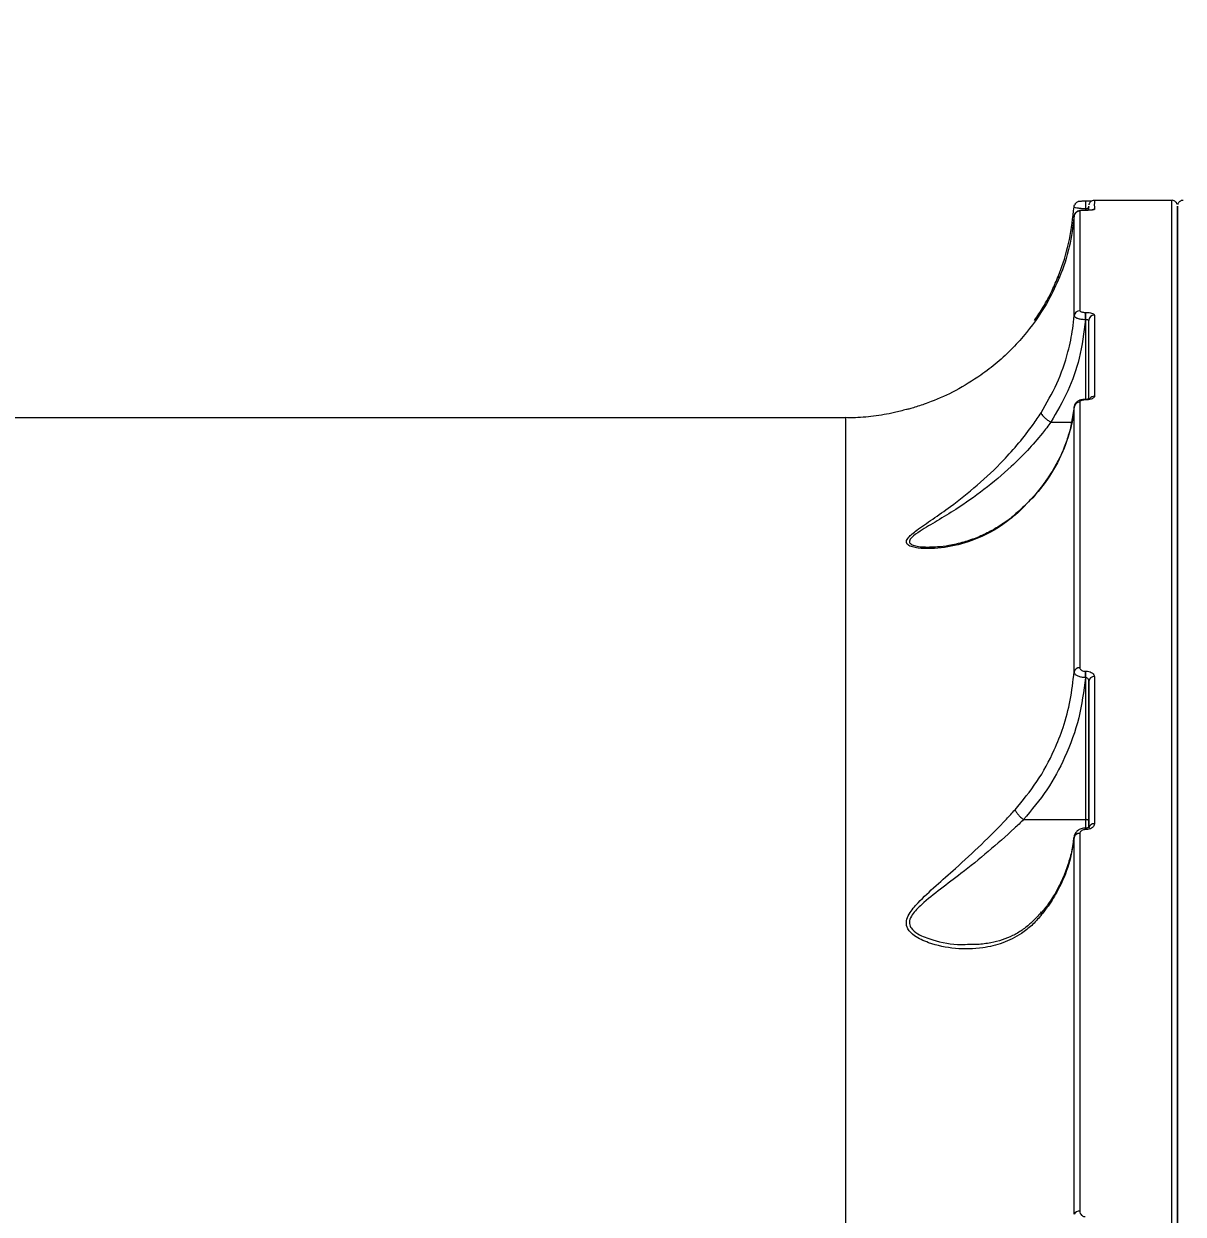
# Model space of a CAD drawing. Header units: millimetres. Extents: x -6431 to 4834, y -6422 to 4807.
# Drawn here: x 1677.2 to 1879.7, y -673.9 to -466 of the extents above; entities that cross this region are included whole.
import ezdxf

# ---------------------------------------------------------------- set-up
doc = ezdxf.new("R2010")
doc.units = ezdxf.units.MM
for name, color, linetype in [('DIKOM_ОБЪЕКТ', 7, 'Continuous'), ('DIKOM_РАЗМЕР_ЗОНА', 7, 'Continuous'), ('DIKOM_РАЗМЕР_ОБЪЕКТА', 7, 'Continuous')]:
    doc.layers.add(name, color=color, linetype=linetype)
doc.styles.add('style1', font='arial.ttf', dxfattribs={"width": 0.8})
doc.dimstyles.new('1-50', dxfattribs={"dimtxt": 300, "dimasz": 200, "dimexe": 100, "dimexo": 0, "dimgap": 100, "dimtad": 0, "dimdec": 0, "dimtxsty": 'style1', "dimcen": 0, "dimclrd": 7, "dimclre": 7, "dimadec": 1, "dimazin": 2, "dimtfac": 1, "dimtdec": 0, "dimtmove": 1, "dimatfit": 3, "dimfxl": 0, "dimlwd": 25, "dimlwe": 18, "dimarcsym": 0})

# ---------------------------------------------------------------- blocks, each defined once
blk = doc.blocks.new('*D13')
at = {"layer": 'Defpoints', "color": 0, "transparency": 16777216}
for p in [(-3965.6, 378.37), (3334.4, -1220.38), (3334.4, -3843.38)]:
    blk.add_point(p, dxfattribs=at)
at = {"layer": 'DIKOM_РАЗМЕР_ОБЪЕКТА', "color": 7, "lineweight": 18, "transparency": 16777216}
for p, q in [((-3965.6, 378.37), (-3965.6, -3943.38)), ((3334.4, -1220.38), (3334.4, -3943.38))]:
    blk.add_line(p, q, dxfattribs=at)
at = {"layer": 'DIKOM_РАЗМЕР_ОБЪЕКТА', "color": 7, "lineweight": 25, "transparency": 16777216}
for p, q in [((-3765.6, -3843.38), (-182.11, -3843.38)), ((3134.4, -3843.38), (731.83, -3843.38))]:
    blk.add_line(p, q, dxfattribs=at)
at = {"layer": 'DIKOM_РАЗМЕР_ОБЪЕКТА', "color": 7, "transparency": 16777216}
for points in [[(-3765.6, -3810.04), (-3765.6, -3876.71), (-3965.6, -3843.38)], [(3134.4, -3810.04), (3134.4, -3876.71), (3334.4, -3843.38)]]:
    blk.add_solid(points, dxfattribs=at)
at = {"layer": 'DIKOM_РАЗМЕР_ОБЪЕКТА', "color": 0, "transparency": 16777216, "insert": (274.86, -3843.38), "char_height": 300, "attachment_point": 5, "style": 'style1'}
blk.add_mtext('7300', dxfattribs=at)
blk = doc.blocks.new('*D16')
at = {"layer": 'Defpoints', "color": 0, "transparency": 16777216}
for p in [(-5966.57, 409.56), (4834.4, -963.9), (4834.4, -6224.88)]:
    blk.add_point(p, dxfattribs=at)
at = {"layer": 'DIKOM_РАЗМЕР_ЗОНА', "color": 7, "lineweight": 18, "transparency": 16777216}
for p, q in [((-5966.57, 409.56), (-5966.57, -6324.88)), ((4834.4, -963.9), (4834.4, -6324.88))]:
    blk.add_line(p, q, dxfattribs=at)
at = {"layer": 'DIKOM_РАЗМЕР_ЗОНА', "color": 7, "lineweight": 25, "transparency": 16777216}
for p, q in [((-5766.57, -6224.88), (924.42, -6224.88)), ((4634.4, -6224.88), (2004.2, -6224.88))]:
    blk.add_line(p, q, dxfattribs=at)
at = {"layer": 'DIKOM_РАЗМЕР_ЗОНА', "color": 7, "transparency": 16777216}
for points in [[(-5766.57, -6191.54), (-5766.57, -6258.21), (-5966.57, -6224.88)], [(4634.4, -6191.54), (4634.4, -6258.21), (4834.4, -6224.88)]]:
    blk.add_solid(points, dxfattribs=at)
at = {"layer": 'DIKOM_РАЗМЕР_ЗОНА', "color": 0, "transparency": 16777216, "insert": (1464.31, -6224.88), "char_height": 300, "attachment_point": 5, "style": 'style1'}
blk.add_mtext('10800', dxfattribs=at)

msp = doc.modelspace()

# ---------------------------------------------------------------- linework, layer by layer
at = {"layer": 'DIKOM_ОБЪЕКТ', "color": 7, "linetype": 'Continuous', "lineweight": 15}
for p, q in [((1862.71, -497), (1862.68, -497)), ((1862.68, -498.33), (1862.68, -497)), ((1862.71, -498.33), (1862.71, -497)), ((1877.71, -496.83), (1864.21, -496.83)), ((1862.71, -498.58), (1862.61, -498.58)), ((1862.71, -498.58), (1862.61, -498.58)), ((1862.61, -498.58), (1862.61, -498.58)), ((1862.68, -498.33), (1862.64, -498.58)), ((1862.71, -498.33), (1862.68, -498.33)), ((1862.71, -498.58), (1862.71, -498.33)), ((1862.71, -498.58), (1862.71, -498.58)), ((1863.21, -498.4), (1863.21, -497.83)), ((1862.66, -516.41), (1862.71, -516.41)), ((1862.66, -517.7), (1862.66, -516.41)), ((1862.71, -517.7), (1862.66, -517.7)), ((1862.71, -517.7), (1862.71, -516.41)), ((1862.71, -531.6), (1862.71, -517.7)), ((1864.21, -516.87), (1864.21, -531.06)), ((1862.71, -531.61), (1862.63, -531.61)), ((1862.63, -531.61), (1862.63, -531.69)), ((1862.71, -531.69), (1862.63, -531.69)), ((1862.71, -531.61), (1862.71, -531.69)), ((1820.76, -534.83), (1450.66, -534.83)), ((1856.6, -535.58), (1860.23, -535.58)), ((1878.71, -545.28), (1878.71, -564.23)), ((1835.39, -557.39), (1835.55, -557.39)), ((1862.63, -579.09), (1862.71, -579.09)), ((1862.63, -580.22), (1862.63, -579.09)), ((1862.71, -580.22), (1862.71, -579.09)), ((1878.71, -579.13), (1878.71, -580.06)), ((1878.71, -580.13), (1878.71, -598.13)), ((1862.71, -580.22), (1862.63, -580.22)), ((1862.71, -605.02), (1862.71, -580.22)), ((1863.21, -606.48), (1863.21, -580.83)), ((1863.21, -580.83), (1863.21, -605.18)), ((1878.71, -598.26), (1878.71, -599.13)), ((1851.82, -605.02), (1862.71, -605.02)), ((1862.71, -606.49), (1862.71, -605.02)), ((1862.71, -606.49), (1862.66, -606.49)), ((1862.66, -606.49), (1862.66, -606.76)), ((1862.71, -606.76), (1862.66, -606.76)), ((1862.71, -606.49), (1862.71, -606.76)), ((1863.21, -605.18), (1863.21, -606.31)), ((1863.21, -606.25), (1863.21, -605.87)), ((1878.71, -605.87), (1878.71, -608.12)), ((1878.71, -605.89), (1878.71, -614.85)), ((1861.65, -607.43), (1861.65, -673.4)), ((1878.71, -608.12), (1878.71, -614.87))]:
    msp.add_line(p, q, dxfattribs=at)
at = {"layer": 'DIKOM_ОБЪЕКТ', "color": 7, "linetype": 'Continuous', "lineweight": 15, "flags": 128}
for points in [[(1877.71, -675.53), (1877.71, -665.66), (1877.71, -656), (1877.71, -646.55), (1877.71, -637.34), (1877.71, -628.36), (1877.71, -619.62), (1877.71, -611.13), (1877.71, -602.91), (1877.71, -594.94), (1877.71, -587.25), (1877.71, -579.83), (1877.71, -572.7), (1877.71, -565.86), (1877.71, -559.31), (1877.71, -553.06), (1877.71, -547.13), (1877.71, -541.5), (1877.71, -536.19), (1877.71, -531.19), (1877.71, -526.53), (1877.71, -522.19), (1877.71, -518.19), (1877.71, -514.52), (1877.71, -511.19), (1877.71, -508.2), (1877.71, -505.55), (1877.71, -503.25), (1877.71, -501.3), (1877.71, -499.7), (1877.71, -498.45), (1877.71, -497.56), (1877.71, -497.02), (1877.71, -496.83), (1877.71, -496.83)], [(1860.65, -497.96), (1860.69, -497.77), (1860.74, -497.61)], [(1861.65, -498.69), (1861.65, -499.87), (1861.65, -501.34), (1861.65, -503.1), (1861.65, -505.14), (1861.65, -507.46), (1861.65, -510.06), (1861.65, -512.95), (1861.65, -516.11)], [(1878.71, -497.83), (1878.71, -497.83), (1878.71, -498.01), (1878.71, -498.56), (1878.71, -499.45), (1878.71, -500.7), (1878.71, -502.29), (1878.71, -504.24), (1878.71, -506.53), (1878.71, -509.17), (1878.71, -512.15), (1878.71, -515.47), (1878.71, -519.13), (1878.71, -523.13), (1878.71, -527.46), (1878.71, -532.11), (1878.71, -537.09), (1878.71, -542.39), (1878.71, -548.01), (1878.71, -553.93), (1878.71, -560.16), (1878.71, -566.69), (1878.71, -573.52), (1878.71, -580.63), (1878.71, -588.03), (1878.71, -595.71), (1878.71, -603.65), (1878.71, -611.86), (1878.71, -620.33), (1878.71, -629.04), (1878.71, -638), (1878.71, -647.2), (1878.71, -656.62), (1878.71, -666.26), (1878.71, -676.11)], [(1878.71, -676.11), (1878.71, -666.26), (1878.71, -656.62), (1878.71, -647.2), (1878.71, -638), (1878.71, -629.04), (1878.71, -620.33), (1878.71, -611.86), (1878.71, -603.65), (1878.71, -595.71), (1878.71, -588.03), (1878.71, -580.63), (1878.71, -573.52), (1878.71, -566.69), (1878.71, -560.16), (1878.71, -553.93), (1878.71, -548.01), (1878.71, -542.39), (1878.71, -537.09), (1878.71, -532.11), (1878.71, -527.46), (1878.71, -523.13), (1878.71, -519.13), (1878.71, -515.47), (1878.71, -512.15), (1878.71, -509.17), (1878.71, -506.53), (1878.71, -504.24), (1878.71, -502.29), (1878.71, -500.7), (1878.71, -499.45), (1878.71, -498.56), (1878.71, -498.01), (1878.71, -497.83), (1878.71, -497.83)], [(1860.65, -516.99), (1860.65, -513.84), (1860.65, -510.96), (1860.65, -508.36), (1860.65, -506.04), (1860.65, -504.01), (1860.65, -502.26), (1860.65, -500.79), (1860.65, -499.61)], [(1863.21, -531.43), (1863.21, -530.01), (1863.21, -528.1), (1863.21, -526.25), (1863.21, -524.45), (1863.21, -522.7), (1863.21, -521.02), (1863.21, -519.39), (1863.21, -517.82)], [(1861.65, -532.1), (1861.65, -536.91), (1861.65, -542.01), (1861.65, -547.4), (1861.65, -553.06), (1861.65, -559.01), (1861.65, -565.23), (1861.65, -571.72), (1861.65, -578.48)], [(1860.65, -579.22), (1860.65, -572.48), (1860.65, -566.01), (1860.65, -559.8), (1860.65, -553.87), (1860.65, -548.21), (1860.65, -542.84), (1860.65, -537.75), (1860.65, -532.95)], [(1820.76, -676.24), (1820.76, -667.3), (1820.76, -658.59), (1820.76, -650.13), (1820.76, -641.91), (1820.76, -633.95), (1820.76, -626.25), (1820.76, -618.83), (1820.76, -611.68), (1820.76, -604.81), (1820.76, -598.23), (1820.76, -591.95), (1820.76, -585.98), (1820.76, -580.31), (1820.76, -574.95), (1820.76, -569.91), (1820.76, -565.2), (1820.76, -560.81), (1820.76, -556.75), (1820.76, -553.03), (1820.76, -549.64), (1820.76, -546.6), (1820.76, -543.9), (1820.76, -541.55), (1820.76, -539.55), (1820.76, -537.9), (1820.76, -536.6), (1820.76, -535.65), (1820.76, -535.06), (1820.76, -534.83), (1820.76, -534.83)], [(1864.21, -580.03), (1864.21, -583.08), (1864.21, -586.17), (1864.21, -589.32), (1864.21, -592.51), (1864.21, -595.75), (1864.21, -599.03), (1864.21, -602.37), (1864.21, -605.74)], [(1863.21, -605.18), (1863.2, -605.15), (1863.17, -605.12), (1863.13, -605.09), (1863.06, -605.07), (1862.99, -605.05), (1862.9, -605.03), (1862.81, -605.02), (1862.71, -605.02)], [(1860.65, -673.94), (1860.65, -665.07), (1860.65, -656.36), (1860.65, -647.84), (1860.65, -639.5), (1860.65, -631.36), (1860.65, -623.41), (1860.65, -615.66), (1860.65, -608.12)], [(1878.71, -638.94), (1878.71, -640.49), (1878.71, -641.8), (1878.71, -642.83), (1878.71, -643.54), (1878.71, -643.9), (1878.71, -643.9), (1878.71, -643.54), (1878.71, -642.83), (1878.71, -641.8), (1878.71, -640.49), (1878.71, -638.94), (1878.71, -637.21), (1878.71, -635.37), (1878.71, -633.47), (1878.71, -631.59), (1878.71, -629.79), (1878.71, -628.14), (1878.71, -626.71), (1878.71, -625.53), (1878.71, -624.66), (1878.71, -624.12), (1878.71, -623.94), (1878.71, -624.12), (1878.71, -624.66), (1878.71, -625.53), (1878.71, -626.7), (1878.71, -628.14), (1878.71, -629.79), (1878.71, -631.58), (1878.71, -633.46), (1878.71, -635.36), (1878.71, -637.21), (1878.71, -638.94)]]:
    msp.add_lwpolyline(points, dxfattribs=at)
at = {"layer": 'DIKOM_ОБЪЕКТ', "color": 7, "linetype": 'Continuous', "lineweight": 15}
for centre, radius, start, end in [((1888.14, -497.62), 23.95, 178.0875, 181.8953), ((1861.65, -499.69), 0.998, 89.8885, 175.6635), ((1864.21, -499.42), 1, 89.9979, 114.4942), ((1861.63, -517.09), 0.982, 88.8227, 174.3031), ((1864.19, -517.85), 0.977, 88.6304, 178.5747), ((1861.61, -533.07), 0.968, 87.8484, 172.9672), ((1864.2, -532.09), 1.03, 89.3561, 142.1637), ((1861.57, -579.41), 0.937, 85.1513, 168.492), ((1864.12, -580.94), 0.918, 84.4217, 173.0186), ((1864.1, -606.64), 0.9, 82.7913, 170.2635), ((1861.55, -608.35), 0.925, 83.5973, 165.1951), ((1861.5, -674.32), 0.929, 80.7156, 155.8876)]:
    msp.add_arc(centre, radius, start, end, dxfattribs=at)
for points, knots in [([(1862.68, -497), (1862.57, -497), (1862.33, -497), (1862, -497), (1861.76, -497.01), (1861.62, -497.02), (1861.51, -497.03), (1861.37, -497.06), (1861.16, -497.14), (1860.92, -497.31), (1860.8, -497.51), (1860.74, -497.61)], [0, 0, 0, 0, 0.125653, 0.272906, 0.435991, 0.541355, 0.605365, 0.658407, 0.74163, 0.86139, 1, 1, 1, 1]), ([(1863.74, -496.98), (1863.63, -496.99), (1863.39, -496.99), (1862.99, -497), (1862.73, -497), (1862.66, -496.99)], [0, 0, 0, 0, 0.375967, 0.813196, 1, 1, 1, 1]), ([(1864.2, -496.84), (1864.13, -496.84), (1863.95, -496.84), (1863.69, -496.96), (1863.48, -497.13), (1863.35, -497.31), (1863.28, -497.47), (1863.23, -497.58), (1863.23, -497.63), (1863.23, -497.63)], [0, 0, 0, 0, 0.164498, 0.401004, 0.593822, 0.756942, 0.892581, 0.99978, 1, 1, 1, 1]), ([(1878.65, -497.49), (1878.63, -497.45), (1878.59, -497.31), (1878.41, -497.09), (1878.13, -496.9), (1877.86, -496.81), (1877.72, -496.83), (1877.7, -496.84)], [0, 0, 0, 0, 0.111329, 0.356005, 0.658701, 0.948993, 1, 1, 1, 1]), ([(1879.71, -496.83), (1879.6, -496.84), (1879.38, -496.86), (1879.12, -497.01), (1878.93, -497.18), (1878.82, -497.36), (1878.77, -497.48), (1878.75, -497.55), (1878.75, -497.56)], [0, 0, 0, 0, 0.259795, 0.492227, 0.684911, 0.847627, 0.981404, 1, 1, 1, 1]), ([(1857.9, -510.07), (1858.02, -509.74), (1858.82, -507.66), (1860.01, -503.65), (1860.44, -499.88), (1860.65, -497.96)], [0, 0, 0, 0, 0.084992, 0.533468, 1, 1, 1, 1]), ([(1862.68, -498.33), (1862.58, -498.33), (1862.24, -498.32), (1861.68, -498.27), (1861.11, -498.18), (1860.72, -498.07), (1860.68, -497.99), (1860.65, -497.96)], [0, 0, 0, 0, 0.094307, 0.312333, 0.541204, 0.771428, 1, 1, 1, 1]), ([(1862.61, -498.58), (1862.59, -498.58), (1862.45, -498.58), (1862.17, -498.59), (1861.8, -498.61), (1861.55, -498.65), (1861.26, -498.74), (1861, -498.9), (1860.78, -499.16), (1860.66, -499.41), (1860.67, -499.58), (1860.67, -499.62)], [0, 0, 0, 0, 0.016922, 0.153637, 0.294723, 0.483807, 0.588826, 0.710205, 0.825774, 0.955046, 1, 1, 1, 1]), ([(1862.61, -498.58), (1862.51, -498.58), (1862.33, -498.59), (1862.07, -498.6), (1861.86, -498.62), (1861.71, -498.65), (1861.65, -498.67), (1861.65, -498.69), (1861.65, -498.69)], [0, 0, 0, 0, 0.167293, 0.334438, 0.509077, 0.713059, 0.957728, 1, 1, 1, 1]), ([(1863.84, -498.51), (1863.84, -498.51), (1863.84, -498.51), (1863.74, -498.53), (1863.53, -498.55), (1863.18, -498.57), (1862.84, -498.58), (1862.65, -498.58), (1862.59, -498.58)], [0, 0, 0, 0, 0.07333, 0.225369, 0.442075, 0.693643, 0.900007, 1, 1, 1, 1]), ([(1863.21, -497.95), (1863.21, -498), (1863.19, -498.08), (1863.1, -498.2), (1862.98, -498.28), (1862.86, -498.31), (1862.78, -498.33), (1862.74, -498.33), (1862.71, -498.33)], [0, 0, 0, 0, 0.268557, 0.522875, 0.74252, 0.86894, 0.924195, 1, 1, 1, 1]), ([(1864.21, -498.42), (1864.21, -498.42), (1864.21, -498.44), (1864.12, -498.48), (1863.87, -498.52), (1863.54, -498.56), (1863.15, -498.58), (1862.86, -498.58), (1862.71, -498.58)], [0, 0, 0, 0, 0.039235, 0.28723, 0.495192, 0.671041, 0.835292, 1, 1, 1, 1]), ([(1860.65, -499.61), (1860.43, -501.4), (1859.98, -505), (1858.36, -509.91), (1855.95, -514.95), (1853.16, -519.09), (1849.97, -522.65), (1847.32, -525.16), (1845.33, -526.65), (1844.37, -527.37)], [0, 0, 0, 0, 0.173876, 0.35014, 0.488061, 0.692275, 0.797115, 0.901938, 1, 1, 1, 1]), ([(1853.74, -517.85), (1854.27, -517.07), (1855.4, -515.37), (1856.79, -512.71), (1857.55, -510.9), (1857.9, -510.07)], [0, 0, 0, 0, 0.315676, 0.686626, 1, 1, 1, 1]), ([(1857.9, -510.07), (1857.89, -510.08), (1857.87, -510.15), (1857.87, -510.26), (1857.98, -510.39), (1858.02, -510.43)], [0, 0, 0, 0, 0.090428, 0.730021, 1, 1, 1, 1]), ([(1854.89, -533.93), (1855.86, -532.26), (1857.84, -528.88), (1859.54, -523.87), (1860.38, -519.86), (1860.58, -517.74), (1860.65, -516.99)], [0, 0, 0, 0, 0.318193, 0.643966, 0.875252, 1, 1, 1, 1]), ([(1862.66, -517.7), (1862.36, -519.95), (1861.81, -524.19), (1859.71, -530.23), (1857.64, -533.78), (1856.6, -535.58)], [0, 0, 0, 0, 0.359333, 0.6759, 1, 1, 1, 1]), ([(1862.66, -517.7), (1862.51, -517.69), (1862.13, -517.67), (1861.57, -517.57), (1861.06, -517.41), (1860.72, -517.21), (1860.68, -517.07), (1860.65, -516.99)], [0, 0, 0, 0, 0.142371, 0.357298, 0.571675, 0.785754, 1, 1, 1, 1]), ([(1861.65, -516.11), (1861.66, -516.14), (1861.68, -516.21), (1861.86, -516.3), (1862.11, -516.37), (1862.39, -516.41), (1862.58, -516.41), (1862.66, -516.41)], [0, 0, 0, 0, 0.214281, 0.42843, 0.642873, 0.857743, 1, 1, 1, 1]), ([(1862.71, -516.41), (1862.82, -516.41), (1863.1, -516.42), (1863.52, -516.47), (1863.9, -516.58), (1864.16, -516.71), (1864.19, -516.82), (1864.21, -516.87)], [0, 0, 0, 0, 0.140721, 0.355291, 0.570051, 0.784959, 1, 1, 1, 1]), ([(1863.21, -517.82), (1863.21, -517.81), (1863.19, -517.78), (1863.11, -517.74), (1862.98, -517.71), (1862.84, -517.7), (1862.75, -517.7), (1862.71, -517.7)], [0, 0, 0, 0, 0.215134, 0.430065, 0.644783, 0.859421, 1, 1, 1, 1]), ([(1844.37, -527.37), (1842.91, -528.31), (1839.99, -530.2), (1836.23, -531.84), (1833.68, -532.73), (1832.34, -533.13), (1831.54, -533.35), (1831.42, -533.38), (1831.37, -533.39)], [0, 0, 0, 0, 0.288852, 0.577588, 0.746725, 0.833875, 0.920542, 1, 1, 1, 1]), ([(1862.63, -531.61), (1862.59, -531.61), (1862.32, -531.6), (1861.79, -531.69), (1861.22, -531.93), (1860.83, -532.34), (1860.66, -532.7), (1860.67, -532.91), (1860.67, -532.97)], [0, 0, 0, 0, 0.043243, 0.284751, 0.576426, 0.763448, 0.934895, 1, 1, 1, 1]), ([(1862.63, -531.69), (1862.52, -531.7), (1862.31, -531.7), (1862.02, -531.77), (1861.8, -531.87), (1861.67, -531.98), (1861.66, -532.07), (1861.65, -532.1)], [0, 0, 0, 0, 0.20401, 0.408029, 0.613563, 0.826565, 1, 1, 1, 1]), ([(1864.21, -531.06), (1864.2, -531.12), (1864.18, -531.24), (1863.97, -531.42), (1863.64, -531.57), (1863.2, -531.67), (1862.87, -531.68), (1862.71, -531.69)], [0, 0, 0, 0, 0.174182, 0.389592, 0.595822, 0.797867, 1, 1, 1, 1]), ([(1863.43, -531.48), (1863.43, -531.48), (1863.44, -531.48), (1863.4, -531.5), (1863.3, -531.53), (1863.13, -531.58), (1862.92, -531.6), (1862.77, -531.6), (1862.71, -531.6)], [0, 0, 0, 0, 0.011199, 0.189572, 0.367392, 0.594055, 0.833809, 1, 1, 1, 1]), ([(1831.36, -533.36), (1830.66, -533.56), (1828.78, -534.08), (1825.65, -534.56), (1822.8, -534.84), (1821.18, -534.8), (1820.76, -534.79)], [0, 0, 0, 0, 0.20168, 0.545823, 0.884772, 1, 1, 1, 1]), ([(1850.34, -551.84), (1849.51, -552.5), (1847.83, -553.84), (1844.51, -555.68), (1840.38, -557.17), (1836.36, -557.74), (1833.71, -557.66), (1832.37, -557.4), (1831.54, -557.05), (1831.23, -556.47), (1831.76, -555.58), (1833.38, -554.28), (1835.93, -552.53), (1839.58, -550.01), (1843.77, -546.68), (1847.81, -542.87), (1851.03, -539.24), (1853.24, -536.41), (1854.43, -534.62), (1854.89, -533.93)], [0, 0, 0, 0, 0.05679, 0.11362, 0.211835, 0.310025, 0.362024, 0.388775, 0.41539, 0.445792, 0.474154, 0.516854, 0.581, 0.645392, 0.742194, 0.838842, 0.900143, 0.96136, 1, 1, 1, 1]), ([(1860.65, -532.95), (1860.38, -534.7), (1859.83, -538.23), (1857.61, -543.2), (1854.53, -547.84), (1851.75, -550.49), (1850.34, -551.84)], [0, 0, 0, 0, 0.253608, 0.513976, 0.753976, 1, 1, 1, 1]), ([(1854.89, -533.93), (1854.89, -533.94), (1854.89, -533.99), (1854.93, -534.14), (1855.12, -534.42), (1855.5, -534.81), (1856.01, -535.22), (1856.4, -535.46), (1856.59, -535.58)], [0, 0, 0, 0, 0.038094, 0.149181, 0.361882, 0.57458, 0.787271, 1, 1, 1, 1]), ([(1860.62, -532.91), (1860.57, -533.45), (1860.44, -534.91), (1860.13, -536.49), (1859.78, -537.5), (1859.74, -537.62)], [0, 0, 0, 0, 0.342877, 0.924373, 1, 1, 1, 1]), ([(1856.59, -535.58), (1856.59, -535.58), (1856.12, -536.23), (1854.83, -537.9), (1852.54, -540.55), (1849.16, -543.93), (1844.93, -547.45), (1840.55, -550.51), (1836.73, -552.82), (1834.06, -554.41), (1832.33, -555.59), (1831.79, -556.35), (1831.95, -556.72), (1832.34, -557.01), (1832.96, -557.22), (1834.06, -557.4), (1834.93, -557.39), (1835.39, -557.39)], [0, 0, 0, 0, 0.00005, 0.05819, 0.1515, 0.244934, 0.393085, 0.541444, 0.638651, 0.735467, 0.797217, 0.836656, 0.869801, 0.878891, 0.917359, 0.956094, 1, 1, 1, 1]), ([(1856.6, -535.58), (1856.6, -535.58), (1856.59, -535.58), (1856.59, -535.58), (1856.59, -535.58)], [0, 0, 0, 0, 0.621696, 1, 1, 1, 1]), ([(1859.74, -537.62), (1859.49, -538.4), (1858.96, -540.09), (1857.77, -542.59), (1856.27, -545.12), (1854.49, -547.52), (1852.58, -549.69), (1851.14, -550.98), (1850.49, -551.56)], [0, 0, 0, 0, 0.154643, 0.332251, 0.508564, 0.682294, 0.855093, 1, 1, 1, 1]), ([(1850.47, -551.56), (1850.31, -551.71), (1849.55, -552.41), (1848.06, -553.46), (1846, -554.72), (1843.75, -555.76), (1841.33, -556.6), (1838.97, -557.14), (1836.93, -557.41), (1835.86, -557.42), (1835.39, -557.42)], [0, 0, 0, 0, 0.035078, 0.16583, 0.304642, 0.451687, 0.606271, 0.76947, 0.899631, 1, 1, 1, 1]), ([(1850.34, -551.84), (1850.36, -551.79), (1850.39, -551.69), (1850.46, -551.62), (1850.51, -551.58)], [0, 0, 0, 0, 0.398162, 1, 1, 1, 1]), ([(1850.34, -603.3), (1851.67, -601.7), (1854.34, -598.45), (1857, -593.51), (1858.88, -588.71), (1860.11, -584.15), (1860.47, -580.87), (1860.65, -579.22)], [0, 0, 0, 0, 0.230863, 0.467174, 0.626569, 0.811992, 1, 1, 1, 1]), ([(1862.63, -580.22), (1862.51, -580.21), (1862.18, -580.19), (1861.64, -580.08), (1861.1, -579.85), (1860.73, -579.55), (1860.68, -579.33), (1860.65, -579.22)], [0, 0, 0, 0, 0.113194, 0.32597, 0.548014, 0.775445, 1, 1, 1, 1]), ([(1861.65, -578.48), (1861.66, -578.55), (1861.69, -578.69), (1861.87, -578.88), (1862.13, -579.02), (1862.4, -579.08), (1862.57, -579.09), (1862.63, -579.09)], [0, 0, 0, 0, 0.228817, 0.457831, 0.678491, 0.888317, 1, 1, 1, 1]), ([(1862.71, -579.09), (1862.8, -579.09), (1863.05, -579.1), (1863.47, -579.2), (1863.88, -579.41), (1864.16, -579.7), (1864.19, -579.92), (1864.21, -580.03)], [0, 0, 0, 0, 0.108262, 0.320423, 0.54306, 0.771571, 1, 1, 1, 1]), ([(1862.63, -580.22), (1862.33, -582.57), (1861.71, -587.35), (1859.29, -593.93), (1856.05, -599.94), (1853.24, -603.32), (1851.82, -605.02)], [0, 0, 0, 0, 0.260692, 0.528702, 0.761631, 1, 1, 1, 1]), ([(1863.21, -580.83), (1863.21, -580.76), (1863.19, -580.62), (1863.11, -580.43), (1862.98, -580.3), (1862.87, -580.25), (1862.78, -580.22), (1862.74, -580.22), (1862.71, -580.22)], [0, 0, 0, 0, 0.255273, 0.498833, 0.716679, 0.861523, 0.906961, 1, 1, 1, 1]), ([(1854.89, -621.75), (1854.35, -622.35), (1853.29, -623.56), (1851.08, -625.25), (1848.23, -626.67), (1844.35, -627.6), (1839.9, -627.7), (1835.8, -626.85), (1832.93, -625.55), (1831.8, -624.47), (1831.37, -623.56), (1831.29, -622.69), (1831.91, -621.21), (1833.68, -619.16), (1836.5, -616.55), (1840.32, -613.24), (1844.49, -609.37), (1847.98, -605.88), (1849.85, -603.84), (1850.34, -603.3)], [0, 0, 0, 0, 0.044465, 0.088958, 0.16352, 0.23821, 0.336741, 0.435199, 0.493492, 0.532077, 0.540152, 0.566504, 0.592684, 0.638218, 0.70834, 0.77871, 0.872452, 0.966034, 1, 1, 1, 1]), ([(1851.82, -605.02), (1851.82, -605.02), (1851.31, -605.53), (1849.32, -607.41), (1845.69, -610.62), (1841.32, -614.14), (1837.32, -617.13), (1834.37, -619.47), (1832.49, -621.33), (1831.81, -622.67), (1831.89, -623.34), (1832.06, -623.74), (1832.36, -624.27), (1833.58, -625.22), (1836.59, -626.29), (1839.74, -626.95), (1841.91, -626.81), (1842.42, -626.77)], [0, 0, 0, 0, 0.000023, 0.049879, 0.187797, 0.325924, 0.428296, 0.530302, 0.593878, 0.629032, 0.663501, 0.663961, 0.674803, 0.727982, 0.811391, 0.955916, 1, 1, 1, 1]), ([(1850.34, -603.3), (1850.36, -603.34), (1850.4, -603.45), (1850.55, -603.7), (1850.86, -604.1), (1851.31, -604.58), (1851.65, -604.87), (1851.82, -605.02)], [0, 0, 0, 0, 0.087299, 0.253636, 0.50241, 0.751237, 1, 1, 1, 1]), ([(1851.82, -605.02), (1851.82, -605.02), (1851.82, -605.02), (1851.82, -605.02), (1851.82, -605.02), (1851.82, -605.02)], [0, 0, 0, 0, 0.433885, 0.81373, 1, 1, 1, 1]), ([(1862.66, -606.49), (1862.66, -606.49), (1862.4, -606.47), (1861.89, -606.58), (1861.26, -606.9), (1860.85, -607.38), (1860.65, -607.83), (1860.67, -608.09), (1860.68, -608.16)], [0, 0, 0, 0, 0.000402, 0.259972, 0.504624, 0.72173, 0.922682, 1, 1, 1, 1]), ([(1862.66, -606.76), (1862.58, -606.76), (1862.39, -606.77), (1862.11, -606.85), (1861.86, -607), (1861.68, -607.21), (1861.66, -607.36), (1861.65, -607.43)], [0, 0, 0, 0, 0.142259, 0.357141, 0.571589, 0.785737, 1, 1, 1, 1]), ([(1864.21, -605.74), (1864.19, -605.86), (1864.16, -606.08), (1863.9, -606.39), (1863.52, -606.62), (1863.1, -606.74), (1862.82, -606.75), (1862.71, -606.76)], [0, 0, 0, 0, 0.215041, 0.429942, 0.644705, 0.859281, 1, 1, 1, 1]), ([(1863.25, -606.34), (1863.25, -606.34), (1863.25, -606.34), (1863.18, -606.39), (1863.06, -606.44), (1862.9, -606.49), (1862.77, -606.49), (1862.71, -606.49)], [0, 0, 0, 0, 0.188931, 0.390756, 0.581461, 0.792408, 1, 1, 1, 1]), ([(1860.65, -608.12), (1860.41, -609.67), (1859.92, -612.82), (1858.19, -616.82), (1856.4, -619.78), (1855.31, -621.21), (1854.89, -621.75)], [0, 0, 0, 0, 0.324707, 0.657478, 0.869005, 1, 1, 1, 1]), ([(1860.56, -608.11), (1860.52, -608.51), (1860.42, -609.8), (1859.9, -611.96), (1859.03, -614.56), (1857.83, -617.09), (1856.5, -619.33), (1855.44, -620.67), (1854.99, -621.25)], [0, 0, 0, 0, 0.087275, 0.280181, 0.473482, 0.666298, 0.858062, 1, 1, 1, 1]), ([(1854.91, -621.14), (1854.77, -621.32), (1854.21, -622.06), (1853.11, -623.13), (1851.59, -624.36), (1849.93, -625.33), (1848.09, -626.06), (1846.03, -626.58), (1844.13, -626.85), (1842.89, -626.84), (1842.43, -626.84)], [0, 0, 0, 0, 0.041984, 0.171347, 0.306455, 0.445742, 0.588316, 0.73715, 0.903758, 1, 1, 1, 1]), ([(1854.89, -621.75), (1854.89, -621.72), (1854.89, -621.62), (1854.91, -621.45), (1855, -621.34), (1855.05, -621.29)], [0, 0, 0, 0, 0.141339, 0.553586, 1, 1, 1, 1]), ([(1861.65, -673.4), (1861.67, -673.54), (1861.69, -673.79), (1861.9, -674.09), (1862.16, -674.28), (1862.41, -674.36), (1862.56, -674.37), (1862.61, -674.37)], [0, 0, 0, 0, 0.302588, 0.534693, 0.72553, 0.917159, 1, 1, 1, 1])]:
    msp.add_open_spline(points, degree=3, knots=knots, dxfattribs=at)

# ---------------------------------------------------------------- dimensions: what is measured, and where the dimension line sits
at = {"layer": 'DIKOM_РАЗМЕР_ЗОНА'}
dim = msp.add_linear_dim(base=(4834.4, -6224.88), p1=(-5966.57, 409.56), p2=(4834.4, -963.9), text='10800', dimstyle='1-50', override={"dimscale": 1, "dimtix": 0, "dimtofl": 1, "dimtmove": 1, "dimatfit": 3}, dxfattribs=at)
dim.commit()
dim.dimension.update_dxf_attribs({"geometry": '*D16', "text_midpoint": (1464.31, -6224.88), "dimtype": 160})
at = {"layer": 'DIKOM_РАЗМЕР_ОБЪЕКТА'}
dim = msp.add_linear_dim(base=(3334.4, -3843.38), p1=(-3965.6, 378.37), p2=(3334.4, -1220.38), dimstyle='1-50', override={"dimscale": 1, "dimtix": 0, "dimtofl": 1, "dimtmove": 1, "dimatfit": 3}, dxfattribs=at)
dim.commit()
dim.dimension.update_dxf_attribs({"geometry": '*D13', "text_midpoint": (274.86, -3843.38), "dimtype": 160})

doc.saveas('drawing.dxf')
